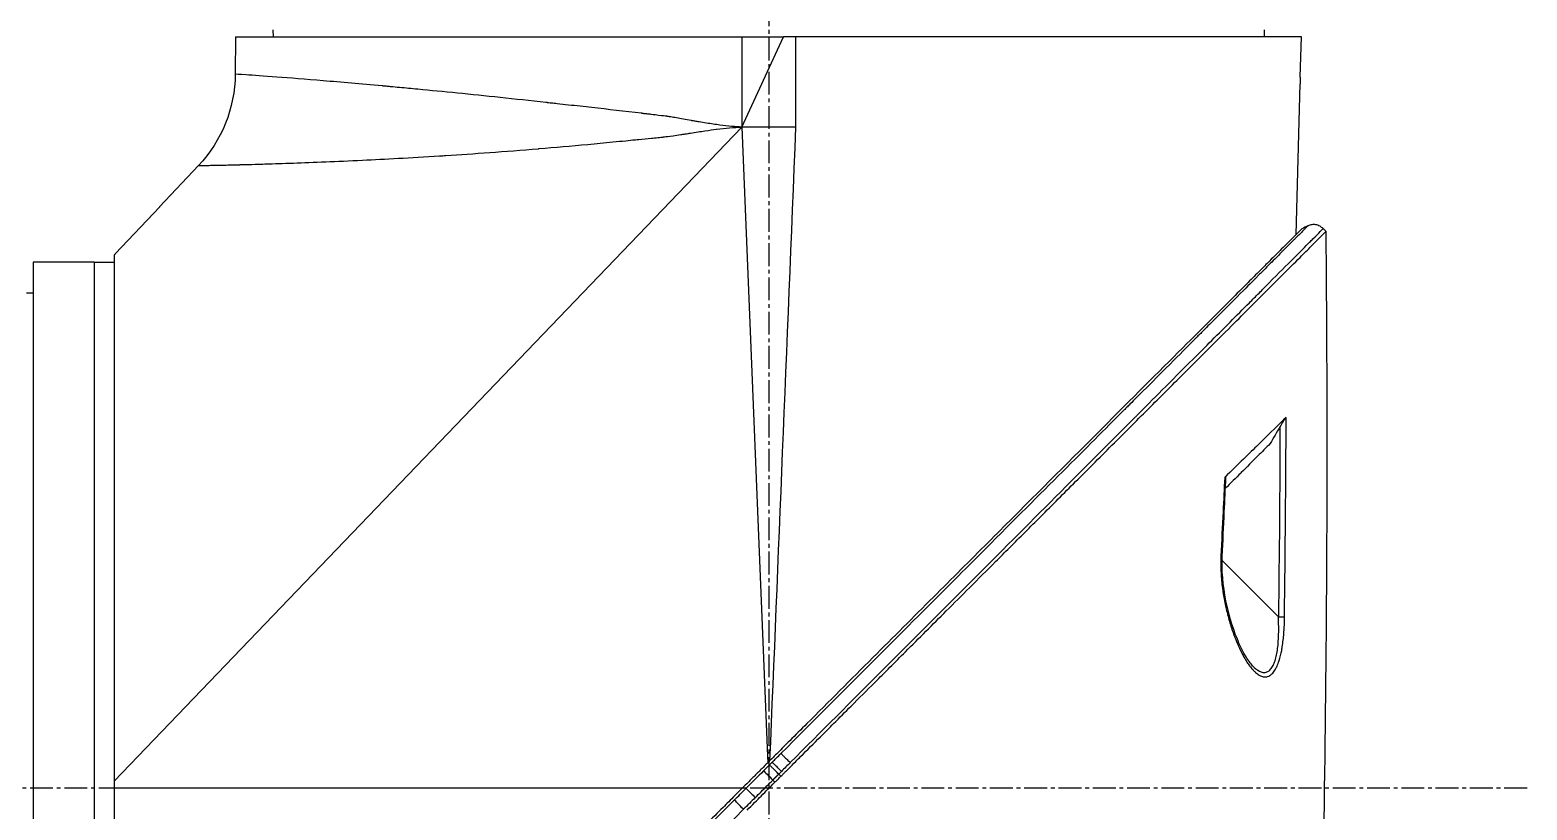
# Model space of a CAD drawing. Header units: millimetres. Extents: x 0 to 4378, y 0 to 2376.
# Drawn here: x 291.7 to 402.6, y 1586.8 to 1644.7 of the extents above; entities that cross this region are included whole.
import ezdxf

# ---------------------------------------------------------------- set-up
doc = ezdxf.new("R2010")
doc.units = ezdxf.units.MM
doc.header["$LTSCALE"] = 0.2
doc.linetypes.add('CENTER2', pattern=[1.125, 0.75, -0.125, 0.125, -0.125])
doc.layers.add('02_Center Line', color=1, linetype='CENTER2')

# ---------------------------------------------------------------- blocks, each defined once
blk = doc.blocks.new('Blk$A45R2-4W24Z')
for p, q in [((-150.15, 1041.9), (-112.7, 1041.9)), ((-150.07, 1038.9), (-150.15, 1041.9)), ((-147.41, 1041.9), (-147.42, 1042.4)), ((-112.7, 1041.9), (-111.78, 1041.9)), ((-112.7, 1035.2), (-112.7, 1041.9)), ((-108.7, 1041.9), (-111.78, 1041.9)), ((-108.7, 1035.2), (-111.78, 1041.9)), ((-71.18, 1041.9), (-108.7, 1041.9)), ((-108.7, 1041.9), (-108.7, 1035.2)), ((-73.99, 1041.9), (-73.98, 1042.4)), ((-71.18, 1041.9), (-71.16, 1039.12)), ((-149.77, 1027.25), (-150.06, 1038.4)), ((-112.7, 1035.2), (-108.7, 1035.2)), ((-108.7, 1035.2), (-110.6, 988.58)), ((-62.2, 986.72), (-108.7, 1035.2)), ((-68.44, 1032.35), (-65.56, 1029.3)), ((-65.56, 1029.3), (-65.57, 1029.3)), ((-62.27, 1025.8), (-65.57, 1029.3)), ((-151.77, 1027.68), (-151.98, 1027.47)), ((-150.19, 1027.43), (-150.19, 1027.43)), ((-149.73, 1025.63), (-149.73, 1025.63)), ((-62.2, 1025.73), (-62.2, 986.72)), ((-60.7, 1025.2), (-62.2, 1025.2)), ((-60.7, 1025.2), (-60.7, 947.2)), ((-60.7, 1025.2), (-60.7, 947.2)), ((-60.7, 1025.2), (-56.2, 1025.2)), ((-56.2, 1025.2), (-56.2, 947.2)), ((-55.7, 1022.91), (-56.2, 1022.92)), ((-146.99, 1010.89), (-146.99, 1010.89)), ((-148.45, 998.9), (-144.27, 1003.07)), ((-111.34, 1001.88), (-111.34, 1001.88)), ((-148.89, 998.46), (-148.89, 998.46)), ((-111.15, 997.21), (-111.15, 997.21)), ((-146.54, 995.28), (-146.54, 995.28)), ((-147.55, 994.46), (-147.55, 994.46)), ((-110.6, 988.58), (-110.62, 988.1)), ((-111.43, 987.25), (-111.59, 987.09)), ((-111.15, 986.65), (-110.99, 986.81)), ((-108.72, 986.2), (-62.2, 986.2)), ((-62.2, 986.72), (-62.2, 986.2)), ((-62.2, 986.2), (-62.2, 947.2)), ((-62.2, 986.2), (-62.2, 947.2))]:
    blk.add_line(p, q)
blk.add_arc((-61.16, 1039.21), 10, 180.5, 223.2998)
for centre, major_axis, ratio, start_param, end_param in [((-62.26, 1025.81), (0.645, -0.685), 0.008693, 4.712313, 4.818503), ((-62.26, 1025.81), (-0.645, 0.685), 0.008695, 1.57072, 1.676912), ((785.76, 1050.58), (813.93, -452.4), 0.999756, 3.693419, 3.696148), ((-143.95, 1006.71), (-0.499, -0.023), 0.017721, 5.66269, 6.283185), ((766.21, 1049.66), (798.98, -438.97), 0.999758, 3.691233, 3.694845), ((-143.79, 1003.43), (-0.499, -0.025), 0.017652, 5.653988, 6.283186), ((-111.51, 987.34), (58.38, -58.45), 0.000062, 4.699287, 4.710413), ((-110.99, 986.81), (0.707, 0.707), 0.000111, 0.256124, 1.570796), ((-108.83, 984.65), (0.707, 0.708), 0.013159, 4.712381, 6.026413)]:
    blk.add_ellipse(centre, major_axis=major_axis, ratio=ratio, start_param=start_param, end_param=end_param)
for points, knots in [([(-150.07, 1038.9), (-150.07, 1038.85), (-150.07, 1038.8), (-150.06, 1038.69), (-150.06, 1038.64), (-150.06, 1038.55), (-150.06, 1038.51), (-150.06, 1038.45), (-150.06, 1038.42), (-150.06, 1038.41), (-150.06, 1038.4), (-150.06, 1038.4), (-150.06, 1038.4), (-150.06, 1038.4), (-150.06, 1038.4), (-150.06, 1038.4), (-150.06, 1038.4), (-150.06, 1038.4)], [-0.15745551, -0.15745551, -0.15745551, -0.15745551, -0.14166117, -0.14166117, -0.12412913, -0.12412913, -0.1081014, -0.1081014, -0.0880942, -0.0880942, -0.08251292, -0.08251292, -0.08028474, -0.08028474, -0.07872837, -0.07872837, -0.07872826, -0.07872826, -0.07872826, -0.07872826]), ([(-108.7, 1035.2), (-108.23, 1035.22), (-107.68, 1035.27), (-106.75, 1035.39), (-106.42, 1035.44), (-105.89, 1035.52), (-105.62, 1035.56), (-105.29, 1035.62), (-105.13, 1035.65), (-105.04, 1035.67), (-105.01, 1035.67), (-104.98, 1035.68), (-104.97, 1035.68), (-104.53, 1035.76), (-104.16, 1035.83), (-103.7, 1035.91), (-103.56, 1035.93), (-103.37, 1035.96), (-103.29, 1035.97), (-103.19, 1035.99), (-103.15, 1035.99), (-103.13, 1036), (-103.12, 1036), (-103.11, 1036), (-103.11, 1036), (-103.03, 1036.01), (-102.83, 1036.03), (-102.37, 1036.09), (-102.19, 1036.11), (-101.87, 1036.15), (-101.76, 1036.16), (-101.59, 1036.18), (-101.49, 1036.19), (-101.38, 1036.2), (-101.32, 1036.21), (-101.29, 1036.21), (-101.28, 1036.22), (-101.27, 1036.22), (-100, 1036.37), (-98.77, 1036.51), (-97, 1036.71), (-96.42, 1036.77), (-95.57, 1036.87), (-95.15, 1036.91), (-94.66, 1036.97), (-94.42, 1036.99), (-94.3, 1037.01), (-94.25, 1037.01), (-94.22, 1037.02), (-94.2, 1037.02), (-91.86, 1037.28), (-89.66, 1037.51), (-86.61, 1037.82), (-85.63, 1037.91), (-84.23, 1038.05), (-83.78, 1038.09), (-83.11, 1038.15), (-82.78, 1038.18), (-82.41, 1038.22), (-82.22, 1038.24), (-82.13, 1038.24), (-82.09, 1038.25), (-82.06, 1038.25), (-82.05, 1038.25), (-80.47, 1038.4), (-79, 1038.52), (-76.37, 1038.74), (-75.21, 1038.83), (-73.27, 1038.98), (-72.5, 1039.03), (-71.44, 1039.1), (-71.16, 1039.12), (-71.16, 1039.12)], [0, 0, 0, 0, 0.03125, 0.03125, 0.046875, 0.046875, 0.054688, 0.058594, 0.060547, 0.061523, 0.062012, 0.062012, 0.0625, 0.0625, 0.078125, 0.078125, 0.085938, 0.085938, 0.089844, 0.091797, 0.092773, 0.093262, 0.093506, 0.093506, 0.09375, 0.09375, 0.109375, 0.109375, 0.117188, 0.117188, 0.121094, 0.121094, 0.123047, 0.124023, 0.124512, 0.124878, 0.124878, 0.125, 0.125, 0.1875, 0.1875, 0.21875, 0.21875, 0.234375, 0.242188, 0.246094, 0.248047, 0.249023, 0.249023, 0.25, 0.25, 0.375, 0.375, 0.4375, 0.4375, 0.46875, 0.46875, 0.484375, 0.492188, 0.496094, 0.498047, 0.499023, 0.499023, 0.5, 0.5, 0.625, 0.625, 0.75, 0.75, 0.875, 0.875, 1, 1, 1, 1]), ([(-68.44, 1032.35), (-68.44, 1032.35), (-68.49, 1032.35), (-68.62, 1032.35), (-68.69, 1032.35), (-68.77, 1032.36), (-68.87, 1032.36), (-68.92, 1032.36), (-68.98, 1032.36), (-69.04, 1032.36), (-69.07, 1032.36), (-69.1, 1032.36), (-69.13, 1032.36), (-69.15, 1032.36), (-69.17, 1032.36), (-69.19, 1032.36), (-69.19, 1032.36), (-69.2, 1032.36), (-69.21, 1032.36), (-69.22, 1032.36), (-69.22, 1032.36), (-69.23, 1032.36), (-69.23, 1032.36), (-69.23, 1032.36), (-69.23, 1032.36), (-69.23, 1032.36), (-69.24, 1032.36), (-69.24, 1032.36), (-69.36, 1032.37), (-69.49, 1032.37), (-69.66, 1032.37), (-69.74, 1032.37), (-69.83, 1032.38), (-69.92, 1032.38), (-69.97, 1032.38), (-70.02, 1032.38), (-70.07, 1032.38), (-70.1, 1032.38), (-70.13, 1032.38), (-70.15, 1032.38), (-70.17, 1032.38), (-70.18, 1032.38), (-70.19, 1032.38), (-70.2, 1032.38), (-70.21, 1032.38), (-70.22, 1032.38), (-70.22, 1032.38), (-70.23, 1032.38), (-70.23, 1032.38), (-70.23, 1032.38), (-70.24, 1032.38), (-70.24, 1032.38), (-70.38, 1032.39), (-70.55, 1032.39), (-70.78, 1032.4), (-70.89, 1032.4), (-71.02, 1032.4), (-71.16, 1032.41), (-71.23, 1032.41), (-71.3, 1032.41), (-71.38, 1032.41), (-71.41, 1032.41), (-71.45, 1032.41), (-71.49, 1032.41), (-71.51, 1032.42), (-71.53, 1032.42), (-71.55, 1032.42), (-71.57, 1032.42), (-71.58, 1032.42), (-71.59, 1032.42), (-71.6, 1032.42), (-71.61, 1032.42), (-71.62, 1032.42), (-71.98, 1032.43), (-72.33, 1032.44), (-72.63, 1032.44), (-72.92, 1032.45), (-73.17, 1032.46), (-73.36, 1032.47), (-73.36, 1032.47), (-73.36, 1032.47), (-73.37, 1032.47), (-73.37, 1032.47), (-73.39, 1032.47), (-73.4, 1032.47), (-73.73, 1032.48), (-74.06, 1032.49), (-74.4, 1032.5), (-74.73, 1032.51), (-75.07, 1032.52), (-75.4, 1032.53), (-75.42, 1032.53), (-75.44, 1032.53), (-75.47, 1032.53), (-76.21, 1032.56), (-77.01, 1032.59), (-77.87, 1032.63), (-78.72, 1032.66), (-79.62, 1032.7), (-80.58, 1032.75), (-80.59, 1032.75), (-80.59, 1032.75), (-80.6, 1032.75), (-82.24, 1032.83), (-84.13, 1032.93), (-86.3, 1033.06), (-86.45, 1033.07), (-86.61, 1033.08), (-86.77, 1033.09), (-88.81, 1033.23), (-91.1, 1033.39), (-93.64, 1033.6), (-93.65, 1033.61), (-93.66, 1033.61), (-93.67, 1033.61), (-94.84, 1033.7), (-96.05, 1033.81), (-97.28, 1033.92), (-97.89, 1033.98), (-98.52, 1034.04), (-99.14, 1034.1), (-99.46, 1034.13), (-99.78, 1034.16), (-100.09, 1034.19), (-100.33, 1034.21), (-100.57, 1034.24), (-100.81, 1034.26), (-100.89, 1034.27), (-100.97, 1034.28), (-101.05, 1034.28), (-101.36, 1034.31), (-101.68, 1034.35), (-101.99, 1034.38), (-102.15, 1034.39), (-102.31, 1034.41), (-102.47, 1034.43), (-102.55, 1034.43), (-102.63, 1034.44), (-102.71, 1034.45), (-102.75, 1034.46), (-102.79, 1034.46), (-102.83, 1034.46), (-102.86, 1034.47), (-102.9, 1034.47), (-102.94, 1034.48), (-102.96, 1034.48), (-102.96, 1034.48), (-102.96, 1034.48), (-103.09, 1034.49), (-103.3, 1034.52), (-103.61, 1034.56), (-103.77, 1034.59), (-103.96, 1034.61), (-104.17, 1034.65), (-104.27, 1034.66), (-104.38, 1034.68), (-104.5, 1034.7), (-104.56, 1034.71), (-104.62, 1034.71), (-104.69, 1034.72), (-104.72, 1034.73), (-104.75, 1034.73), (-104.78, 1034.74), (-104.8, 1034.74), (-104.81, 1034.74), (-104.83, 1034.75), (-104.84, 1034.75), (-104.84, 1034.75), (-104.85, 1034.75), (-104.86, 1034.75), (-104.87, 1034.75), (-104.88, 1034.75), (-105.28, 1034.82), (-105.64, 1034.87), (-105.96, 1034.92), (-106.28, 1034.97), (-106.56, 1035.01), (-106.8, 1035.04), (-106.8, 1035.04), (-106.8, 1035.04), (-106.81, 1035.04), (-107.15, 1035.08), (-107.48, 1035.12), (-107.79, 1035.14), (-108.11, 1035.17), (-108.41, 1035.19), (-108.7, 1035.2)], [0, 0, 0, 0, 0.0625, 0.0625, 0.0625, 0.09375, 0.09375, 0.09375, 0.109375, 0.109375, 0.109375, 0.117187, 0.117187, 0.117187, 0.121094, 0.121094, 0.121094, 0.123047, 0.123047, 0.123047, 0.124023, 0.124023, 0.124023, 0.124512, 0.124512, 0.124512, 0.125, 0.125, 0.125, 0.15625, 0.15625, 0.15625, 0.171875, 0.171875, 0.171875, 0.179687, 0.179687, 0.179687, 0.183594, 0.183594, 0.183594, 0.185547, 0.185547, 0.185547, 0.186523, 0.186523, 0.186523, 0.187256, 0.187256, 0.187256, 0.1875, 0.1875, 0.1875, 0.21875, 0.21875, 0.21875, 0.234375, 0.234375, 0.234375, 0.242187, 0.242187, 0.242187, 0.246094, 0.246094, 0.246094, 0.248047, 0.248047, 0.248047, 0.249023, 0.249023, 0.249023, 0.25, 0.25, 0.25, 0.28125, 0.28125, 0.28125, 0.312012, 0.312012, 0.312012, 0.312378, 0.312378, 0.312378, 0.313476, 0.313476, 0.313476, 0.34375, 0.34375, 0.34375, 0.373047, 0.373047, 0.373047, 0.375, 0.375, 0.375, 0.4375, 0.4375, 0.4375, 0.499512, 0.499512, 0.499512, 0.5, 0.5, 0.5, 0.625, 0.625, 0.625, 0.633846, 0.633846, 0.633846, 0.749512, 0.749512, 0.749512, 0.75, 0.75, 0.75, 0.8125, 0.8125, 0.8125, 0.84375, 0.84375, 0.84375, 0.859375, 0.859375, 0.859375, 0.871094, 0.871094, 0.871094, 0.875, 0.875, 0.875, 0.890625, 0.890625, 0.890625, 0.898438, 0.898438, 0.898438, 0.902344, 0.902344, 0.902344, 0.904297, 0.904297, 0.904297, 0.906128, 0.906128, 0.906128, 0.907048, 0.907048, 0.907048, 0.921875, 0.921875, 0.921875, 0.929688, 0.929688, 0.929688, 0.933594, 0.933594, 0.933594, 0.935547, 0.935547, 0.935547, 0.936523, 0.936523, 0.936523, 0.937012, 0.937012, 0.937012, 0.937256, 0.937256, 0.937256, 0.9375, 0.9375, 0.9375, 0.953125, 0.953125, 0.953125, 0.968506, 0.968506, 0.968506, 0.96875, 0.96875, 0.96875, 0.984375, 0.984375, 0.984375, 1, 1, 1, 1]), ([(-111.59, 987.09), (-111.63, 987.13), (-111.68, 987.18), (-111.77, 987.27), (-111.82, 987.32), (-111.95, 987.45), (-112.05, 987.55), (-112.32, 987.82), (-112.5, 988), (-112.81, 988.31), (-112.93, 988.43), (-113.54, 989.04), (-114.03, 989.53), (-114.84, 990.34), (-115.17, 990.67), (-115.93, 991.43), (-116.36, 991.86), (-117.37, 992.87), (-117.94, 993.44), (-119.29, 994.78), (-120.05, 995.55), (-121.83, 997.33), (-122.84, 998.34), (-124.41, 999.91), (-124.99, 1000.49), (-126.21, 1001.71), (-126.85, 1002.35), (-127.84, 1003.34), (-128.18, 1003.68), (-129.3, 1004.8), (-130.07, 1005.57), (-131.71, 1007.21), (-132.57, 1008.07), (-134.4, 1009.9), (-135.36, 1010.86), (-136.79, 1012.29), (-137.29, 1012.79), (-138.69, 1014.19), (-139.59, 1015.09), (-141.27, 1016.77), (-142.06, 1017.56), (-143.48, 1018.98), (-144.12, 1019.62), (-145.28, 1020.77), (-145.79, 1021.29), (-147.15, 1022.65), (-147.94, 1023.44), (-149.16, 1024.66), (-149.64, 1025.13), (-150.36, 1025.86), (-150.64, 1026.13), (-151.05, 1026.55), (-151.21, 1026.71), (-151.56, 1027.06), (-151.71, 1027.21), (-151.87, 1027.37), (-151.91, 1027.41), (-151.95, 1027.45), (-151.96, 1027.46), (-151.97, 1027.47), (-151.97, 1027.47), (-151.97, 1027.47), (-151.97, 1027.47), (-151.97, 1027.47), (-151.98, 1027.47), (-151.98, 1027.47), (-151.98, 1027.47), (-151.98, 1027.47)], [-7.729592, -7.729592, -7.729592, -7.729592, -7.71044, -7.71044, -7.69072, -7.69072, -7.65201, -7.65201, -7.574312, -7.574312, -7.522506, -7.522506, -7.315221, -7.315221, -7.177151, -7.177151, -6.993063, -6.993063, -6.7477, -6.7477, -6.420577, -6.420577, -5.984557, -5.984557, -5.735856, -5.735856, -5.451942, -5.451942, -5.300422, -5.300422, -4.9539, -4.9539, -4.557704, -4.557704, -4.105179, -4.105179, -3.863816, -3.863816, -3.40942, -3.40942, -2.98401, -2.98401, -2.611687, -2.611687, -2.28576, -2.28576, -1.715015, -1.715015, -1.28633, -1.28633, -0.964845, -0.964845, -0.723574, -0.723574, -0.36177, -0.36177, -0.180858, -0.180858, -0.090444, -0.090444, -0.045229, -0.045229, -0.022617, -0.022617, -0.011309, -0.011309, -0.000284, -0.000284, -0.000284, -0.000284]), ([(-151.77, 1027.68), (-151.73, 1027.71), (-151.69, 1027.75), (-151.65, 1027.77), (-151.61, 1027.8), (-151.57, 1027.83), (-151.53, 1027.86), (-151.48, 1027.88), (-151.43, 1027.9), (-151.38, 1027.92), (-151.33, 1027.94), (-151.28, 1027.95), (-151.23, 1027.96), (-151.18, 1027.97), (-151.12, 1027.97), (-151.07, 1027.97), (-151.02, 1027.97), (-150.97, 1027.97), (-150.92, 1027.96), (-150.87, 1027.95), (-150.82, 1027.94), (-150.77, 1027.93), (-150.72, 1027.91), (-150.67, 1027.9), (-150.63, 1027.88)], [0.00001, 0.00001, 0.00001, 0.00001, 0.125, 0.125, 0.125, 0.25, 0.25, 0.25, 0.375, 0.375, 0.375, 0.5, 0.5, 0.5, 0.625, 0.625, 0.625, 0.75, 0.75, 0.75, 0.875, 0.875, 0.875, 1, 1, 1, 1]), ([(-112.28, 988.1), (-116.87, 992.7), (-121.34, 997.18), (-125.57, 1001.41), (-129.96, 1005.81), (-134.09, 1009.95), (-137.76, 1013.63), (-137.82, 1013.68), (-137.9, 1013.76), (-137.93, 1013.79), (-137.97, 1013.83), (-138.01, 1013.87), (-138.04, 1013.91), (-139.06, 1014.93), (-140.47, 1016.34), (-142.13, 1018.01), (-142.52, 1018.39), (-142.91, 1018.79), (-143.32, 1019.2), (-143.82, 1019.7), (-144.34, 1020.22), (-144.87, 1020.75), (-145.34, 1021.23), (-145.82, 1021.71), (-146.3, 1022.18), (-146.53, 1022.42), (-146.77, 1022.66), (-147.01, 1022.9), (-147.13, 1023.02), (-147.24, 1023.13), (-147.36, 1023.25), (-147.48, 1023.37), (-147.6, 1023.5), (-147.71, 1023.6), (-147.73, 1023.62), (-147.74, 1023.64), (-147.76, 1023.66), (-149.18, 1025.08), (-150.14, 1026.05), (-150.76, 1026.66), (-150.84, 1026.75), (-150.92, 1026.83), (-151, 1026.91), (-151.24, 1027.15), (-151.42, 1027.33), (-151.54, 1027.45), (-151.71, 1027.62), (-151.76, 1027.67), (-151.77, 1027.68)], [0, 0, 0, 0, 0.2431558, 0.2431558, 0.2431558, 0.4960937, 0.4960937, 0.4960937, 0.4998798, 0.4998798, 0.4998798, 0.5044509, 0.5044509, 0.5044509, 0.625, 0.625, 0.625, 0.6529348, 0.6529348, 0.6529348, 0.6875, 0.6875, 0.6875, 0.71875, 0.71875, 0.71875, 0.734375, 0.734375, 0.734375, 0.7421875, 0.7421875, 0.7421875, 0.75, 0.75, 0.75, 0.7513839, 0.7513839, 0.7513839, 0.8597114, 0.8597114, 0.8597114, 0.875, 0.875, 0.875, 0.9263298, 0.9263298, 0.9263298, 0.9999459, 0.9999459, 0.9999459, 0.9999459]), ([(-150.63, 1027.88), (-150.63, 1027.87), (-150.56, 1027.81), (-150.4, 1027.65), (-150.4, 1027.64), (-150.39, 1027.64), (-150.39, 1027.63), (-150.3, 1027.55), (-150.19, 1027.44), (-150.06, 1027.3), (-149.99, 1027.23), (-149.91, 1027.16), (-149.83, 1027.08), (-149.79, 1027.03), (-149.75, 1026.99), (-149.7, 1026.95), (-149.68, 1026.92), (-149.66, 1026.9), (-149.64, 1026.88), (-149.64, 1026.88), (-149.63, 1026.88), (-149.63, 1026.88), (-149.61, 1026.85), (-149.58, 1026.82), (-149.56, 1026.81), (-149.34, 1026.59), (-149.03, 1026.27), (-148.56, 1025.8), (-148.32, 1025.56), (-148.05, 1025.29), (-147.72, 1024.96), (-147.56, 1024.8), (-147.39, 1024.62), (-147.2, 1024.43), (-147.1, 1024.34), (-147.01, 1024.24), (-146.91, 1024.14), (-146.86, 1024.09), (-146.81, 1024.04), (-146.75, 1023.99), (-146.73, 1023.97), (-146.71, 1023.95), (-146.69, 1023.93), (-146.69, 1023.92), (-146.68, 1023.92), (-146.68, 1023.91), (-146.65, 1023.88), (-146.6, 1023.83), (-146.6, 1023.83), (-146.45, 1023.69), (-146.07, 1023.31), (-145.38, 1022.61), (-145.03, 1022.26), (-144.61, 1021.84), (-144.09, 1021.32), (-143.83, 1021.06), (-143.54, 1020.77), (-143.23, 1020.46), (-143.08, 1020.31), (-142.92, 1020.14), (-142.75, 1019.98), (-142.67, 1019.89), (-142.58, 1019.81), (-142.49, 1019.72), (-142.45, 1019.68), (-142.41, 1019.63), (-142.36, 1019.59), (-142.35, 1019.57), (-142.33, 1019.55), (-142.31, 1019.54), (-142.31, 1019.53), (-142.3, 1019.53), (-142.29, 1019.52), (-142.27, 1019.49), (-142.23, 1019.46), (-142.22, 1019.45), (-141.54, 1018.76), (-140.18, 1017.41), (-137.94, 1015.16), (-137.78, 1015), (-137.62, 1014.83), (-137.45, 1014.66), (-137.36, 1014.58), (-137.28, 1014.49), (-137.19, 1014.41), (-137.14, 1014.36), (-137.1, 1014.32), (-137.06, 1014.27), (-137.04, 1014.25), (-137.01, 1014.23), (-136.99, 1014.21), (-136.96, 1014.18), (-136.93, 1014.15), (-136.92, 1014.14), (-134.34, 1011.56), (-130.97, 1008.18), (-126.74, 1003.94), (-126.1, 1003.3), (-125.43, 1002.64), (-124.75, 1001.95), (-120.95, 998.15), (-116.53, 993.72), (-111.58, 988.77)], [0, 0, 0, 0, 0.06075, 0.06075, 0.06075, 0.0625, 0.0625, 0.0625, 0.09375, 0.09375, 0.09375, 0.109375, 0.109375, 0.109375, 0.117188, 0.117188, 0.117188, 0.120939, 0.120939, 0.120939, 0.121094, 0.121094, 0.121094, 0.125, 0.125, 0.125, 0.1875, 0.1875, 0.1875, 0.21875, 0.21875, 0.21875, 0.234375, 0.234375, 0.234375, 0.242188, 0.242188, 0.242188, 0.246094, 0.246094, 0.246094, 0.247666, 0.247666, 0.247666, 0.248047, 0.248047, 0.248047, 0.25, 0.25, 0.25, 0.3125, 0.3125, 0.3125, 0.34375, 0.34375, 0.34375, 0.359375, 0.359375, 0.359375, 0.367187, 0.367187, 0.367187, 0.371094, 0.371094, 0.371094, 0.373047, 0.373047, 0.373047, 0.373765, 0.373765, 0.373765, 0.374023, 0.374023, 0.374023, 0.37516, 0.37516, 0.37516, 0.484375, 0.484375, 0.484375, 0.492187, 0.492187, 0.492187, 0.496094, 0.496094, 0.496094, 0.498047, 0.498047, 0.498047, 0.498931, 0.498931, 0.498931, 0.5, 0.5, 0.5, 0.75, 0.75, 0.75, 0.788006, 0.788006, 0.788006, 1, 1, 1, 1]), ([(-150.19, 1027.66), (-150.19, 1027.66), (-150.16, 1027.63), (-150.04, 1027.52), (-149.95, 1027.43), (-149.6, 1027.08), (-149.25, 1026.73), (-148.5, 1025.98), (-148.16, 1025.64), (-147.56, 1025.04), (-147.32, 1024.8), (-146.8, 1024.28), (-146.51, 1023.99), (-145.38, 1022.86), (-144.46, 1021.93), (-142.88, 1020.36), (-142.29, 1019.77), (-138.17, 1015.65), (-133.78, 1011.26), (-128.16, 1005.64), (-127.55, 1005.03), (-125.6, 1003.08), (-124.25, 1001.73), (-121.4, 998.88), (-119.91, 997.39), (-116.78, 994.26), (-115.15, 992.62), (-113.09, 990.57), (-112.67, 990.15), (-111.93, 989.41), (-111.64, 989.12), (-111.13, 988.61), (-110.88, 988.36), (-110.53, 988.01), (-110.5, 987.98), (-110.08, 987.56), (-109.9, 987.38), (-109.53, 987.01), (-109.34, 986.82), (-109.02, 986.5), (-108.88, 986.36), (-108.65, 986.13), (-108.55, 986.03), (-108.36, 985.84), (-108.26, 985.74), (-107.87, 985.35), (-107.57, 985.05), (-106.89, 984.37), (-106.48, 983.96), (-104.43, 981.91), (-102.79, 980.27), (-99.66, 977.14), (-98.15, 975.63), (-93.93, 971.41), (-91.23, 968.71), (-88.1, 965.58), (-87.55, 965.03), (-85.96, 963.44), (-84.93, 962.41), (-82.06, 959.54), (-80.29, 957.77), (-77.97, 955.45), (-77.31, 954.79), (-76.14, 953.62), (-75.61, 953.09), (-74.67, 952.15), (-74.24, 951.72), (-73.14, 950.62), (-72.49, 949.97), (-71.5, 948.98), (-71.12, 948.6), (-70.66, 948.14), (-70.54, 948.02), (-70.24, 947.72), (-70.07, 947.55), (-69.7, 947.18), (-69.53, 947.01), (-69.35, 946.83), (-69.31, 946.79), (-69.27, 946.75), (-69.26, 946.74), (-69.25, 946.73), (-69.24, 946.72), (-69.24, 946.72), (-69.24, 946.72), (-69.24, 946.72), (-69.24, 946.72), (-69.24, 946.72), (-69.24, 946.72), (-69.24, 946.72)], [0, 0, 0, 0, 0.264332, 0.264332, 0.528758, 0.528758, 1.056139, 1.056139, 1.406505, 1.406505, 1.606603, 1.606603, 1.835356, 1.835356, 2.445847, 2.445847, 2.794554, 2.794554, 4.769924, 4.769924, 5.00797, 5.00797, 5.526041, 5.526041, 6.089229, 6.089229, 6.695329, 6.695329, 6.850985, 6.850985, 6.965758, 6.965758, 7.072004, 7.072004, 7.117238, 7.117238, 7.152898, 7.152898, 7.188974, 7.188974, 7.2161, 7.2161, 7.234487, 7.234487, 7.254339, 7.254339, 7.310164, 7.310164, 7.395171, 7.395171, 7.733586, 7.733586, 8.048233, 8.048233, 8.627304, 8.627304, 8.751092, 8.751092, 8.989797, 8.989797, 9.432477, 9.432477, 9.613385, 9.613385, 9.771568, 9.771568, 9.909899, 9.909899, 10.152258, 10.152258, 10.334616, 10.334616, 10.403043, 10.403043, 10.523121, 10.523121, 10.703617, 10.703617, 10.793786, 10.793786, 10.838901, 10.838901, 10.861447, 10.861447, 10.872715, 10.872715, 10.878346, 10.878346, 10.883825, 10.883825, 10.883825, 10.883825]), ([(-149.02, 1013.68), (-149.01, 1013.67), (-148.99, 1013.65), (-148.96, 1013.62), (-148.95, 1013.59), (-148.89, 1013.52), (-148.84, 1013.45), (-148.72, 1013.26), (-148.64, 1013.13), (-148.56, 1012.99)], [0, 0, 0, 0, 0.00895126, 0.00895126, 0.01944765, 0.01944765, 0.04220813, 0.04220813, 0.0762287, 0.0762287, 0.0762287, 0.0762287]), ([(-149.02, 1013.68), (-148.56, 1013.25), (-147.87, 1012.56), (-146.32, 1011.05), (-145.48, 1010.25), (-144.47, 1009.24)], [0.0000029, 0.0000029, 0.0000029, 0.0000029, 0.3832328, 0.3832328, 0.6375563, 0.6375563, 0.6375563, 0.6375563]), ([(-148.56, 1012.99), (-148.44, 1012.78), (-148.32, 1012.58), (-148.08, 1012.16), (-147.96, 1011.95), (-147.84, 1011.75)], [-0.1435857, -0.1435857, -0.1435857, -0.1435857, -0.0718018, -0.0718018, -0.0000074, -0.0000074, -0.0000074, -0.0000074]), ([(-147.84, 1011.75), (-147.54, 1011.44), (-147.23, 1011.13), (-146.89, 1010.8), (-146.51, 1010.41), (-146.11, 1010.01), (-145.7, 1009.6), (-145.68, 1009.58), (-145.67, 1009.57), (-145.66, 1009.56), (-145.29, 1009.19), (-144.91, 1008.82), (-144.52, 1008.43)], [0.0000092, 0.0000092, 0.0000092, 0.0000092, 0.2496691, 0.2496691, 0.2496691, 0.5366951, 0.5366951, 0.5366951, 0.5448948, 0.5448948, 0.5448948, 0.7978255, 0.7978255, 0.7978255, 0.7978255]), ([(-144.56, 1009.25), (-144.56, 1009.27), (-144.56, 1009.28), (-144.55, 1009.29), (-144.54, 1009.29), (-144.52, 1009.28), (-144.51, 1009.27), (-144.49, 1009.26), (-144.48, 1009.25), (-144.47, 1009.24)], [0.12759986, 0.12759986, 0.12759986, 0.12759986, 0.14159583, 0.14159583, 0.15768994, 0.15768994, 0.1672569, 0.1672569, 0.17680899, 0.17680899, 0.17680899, 0.17680899]), ([(-144.19, 1003.41), (-144.17, 1003.05), (-144.17, 1002.66), (-144.19, 1002.29), (-144.21, 1001.9), (-144.24, 1001.52), (-144.28, 1001.18), (-144.28, 1001.16), (-144.29, 1001.15), (-144.29, 1001.14), (-144.33, 1000.79), (-144.39, 1000.44), (-144.45, 1000.1), (-144.52, 999.77), (-144.59, 999.44), (-144.67, 999.13), (-144.67, 999.11), (-144.68, 999.09), (-144.68, 999.07), (-144.77, 998.73), (-144.87, 998.41), (-144.97, 998.09), (-145.05, 997.86), (-145.13, 997.63), (-145.22, 997.39), (-145.25, 997.31), (-145.28, 997.24), (-145.31, 997.16), (-145.39, 996.96), (-145.47, 996.77), (-145.56, 996.59), (-145.67, 996.34), (-145.78, 996.13), (-145.91, 995.9), (-145.98, 995.77), (-146.05, 995.66), (-146.12, 995.55), (-146.18, 995.46), (-146.24, 995.37), (-146.31, 995.28), (-146.39, 995.17), (-146.46, 995.08), (-146.54, 995), (-146.56, 994.98), (-146.58, 994.95), (-146.6, 994.93), (-146.65, 994.88), (-146.7, 994.83), (-146.76, 994.78), (-146.85, 994.7), (-146.93, 994.64), (-147.02, 994.59), (-147.05, 994.57), (-147.09, 994.55), (-147.12, 994.53), (-147.16, 994.51), (-147.21, 994.49), (-147.27, 994.48), (-147.31, 994.47), (-147.35, 994.46), (-147.39, 994.45), (-147.48, 994.44), (-147.56, 994.45), (-147.65, 994.48), (-147.71, 994.49), (-147.76, 994.52), (-147.82, 994.56), (-147.85, 994.57), (-147.88, 994.59), (-147.91, 994.62), (-147.99, 994.68), (-148.07, 994.76), (-148.14, 994.87), (-148.21, 994.97), (-148.28, 995.09), (-148.34, 995.22), (-148.34, 995.23), (-148.35, 995.24), (-148.35, 995.25), (-148.4, 995.37), (-148.46, 995.51), (-148.5, 995.66), (-148.58, 995.91), (-148.64, 996.18), (-148.69, 996.41), (-148.7, 996.5), (-148.72, 996.58), (-148.73, 996.67), (-148.79, 997), (-148.82, 997.35), (-148.85, 997.67), (-148.85, 997.7), (-148.85, 997.73), (-148.86, 997.77), (-148.86, 997.86), (-148.87, 997.95), (-148.87, 998.05), (-148.88, 998.13), (-148.88, 998.21), (-148.89, 998.29), (-148.89, 998.3), (-148.89, 998.31), (-148.89, 998.33), (-148.89, 998.5), (-148.9, 998.67), (-148.9, 998.9)], [0, 0, 0, 0, 0.06061, 0.06061, 0.06061, 0.122541, 0.122541, 0.122541, 0.125, 0.125, 0.125, 0.18804, 0.18804, 0.18804, 0.25, 0.25, 0.25, 0.254168, 0.254168, 0.254168, 0.323919, 0.323919, 0.323919, 0.375, 0.375, 0.375, 0.39207, 0.39207, 0.39207, 0.4375, 0.4375, 0.4375, 0.5, 0.5, 0.5, 0.533908, 0.533908, 0.533908, 0.5625, 0.5625, 0.5625, 0.59375, 0.59375, 0.59375, 0.602455, 0.602455, 0.602455, 0.625, 0.625, 0.625, 0.65625, 0.65625, 0.65625, 0.669312, 0.669312, 0.669312, 0.6875, 0.6875, 0.6875, 0.700546, 0.700546, 0.700546, 0.731289, 0.731289, 0.731289, 0.75, 0.75, 0.75, 0.759109, 0.759109, 0.759109, 0.785061, 0.785061, 0.785061, 0.81088, 0.81088, 0.81088, 0.8125, 0.8125, 0.8125, 0.835978, 0.835978, 0.835978, 0.875, 0.875, 0.875, 0.888263, 0.888263, 0.888263, 0.9375, 0.9375, 0.9375, 0.942362, 0.942362, 0.942362, 0.956225, 0.956225, 0.956225, 0.96875, 0.96875, 0.96875, 0.970886, 0.970886, 0.970886, 1, 1, 1, 1]), ([(-146.54, 995.28), (-146.38, 995.45), (-146.21, 995.68), (-145.84, 996.29), (-145.64, 996.69), (-145.18, 997.78), (-144.93, 998.51), (-144.48, 1000.34), (-144.3, 1001.49), (-144.27, 1002.9), (-144.27, 1003.15), (-144.29, 1003.4)], [0, 0, 0, 0, 0.1280207, 0.1280207, 0.2959551, 0.2959551, 0.5548107, 0.5548107, 0.9047075, 0.9047075, 0.9800568, 0.9800568, 0.9800568, 0.9800568]), ([(-146.54, 995.28), (-146.7, 995.11), (-146.87, 994.97), (-147.04, 994.88), (-147.12, 994.84), (-147.21, 994.81), (-147.29, 994.79), (-147.37, 994.78), (-147.46, 994.78), (-147.54, 994.8), (-147.62, 994.82), (-147.69, 994.86), (-147.77, 994.91), (-147.84, 994.97), (-147.91, 995.05), (-147.97, 995.14), (-148.03, 995.23), (-148.08, 995.34), (-148.13, 995.46), (-148.18, 995.58), (-148.22, 995.72), (-148.26, 995.86), (-148.33, 996.15), (-148.38, 996.47), (-148.42, 996.8), (-148.45, 997.14), (-148.46, 997.48), (-148.47, 997.83), (-148.47, 997.91), (-148.47, 998), (-148.47, 998.09), (-148.47, 998.17), (-148.47, 998.26), (-148.46, 998.34)], [0.5829555, 0.5829555, 0.5829555, 0.5829555, 0.6456407, 0.6456407, 0.6456407, 0.6779228, 0.6779228, 0.6779228, 0.7102048, 0.7102048, 0.7102048, 0.7424869, 0.7424869, 0.7424869, 0.7747689, 0.7747689, 0.7747689, 0.8070509, 0.8070509, 0.8070509, 0.839333, 0.839333, 0.839333, 0.903897, 0.903897, 0.903897, 0.9684611, 0.9684611, 0.9684611, 0.9846021, 0.9846021, 0.9846021, 1, 1, 1, 1]), ([(-111.58, 988.77), (-111.59, 988.77), (-111.61, 988.75), (-111.62, 988.74), (-111.64, 988.72), (-111.66, 988.71), (-111.68, 988.69), (-111.7, 988.66), (-111.73, 988.64), (-111.75, 988.61), (-111.78, 988.59), (-111.81, 988.56), (-111.84, 988.53), (-111.87, 988.5), (-111.91, 988.46), (-111.94, 988.43), (-111.98, 988.39), (-112.02, 988.36), (-112.05, 988.32), (-112.09, 988.28), (-112.13, 988.24), (-112.17, 988.21), (-112.2, 988.17), (-112.24, 988.13), (-112.28, 988.1)], [0, 0, 0, 0, 0.125, 0.125, 0.125, 0.25, 0.25, 0.25, 0.375, 0.375, 0.375, 0.5, 0.5, 0.5, 0.625, 0.625, 0.625, 0.75, 0.75, 0.75, 0.875, 0.875, 0.875, 1, 1, 1, 1]), ([(-110.94, 988.13), (-111.01, 988.2), (-111.08, 988.27), (-111.16, 988.35), (-111.19, 988.38), (-111.23, 988.42), (-111.26, 988.45), (-111.37, 988.56), (-111.48, 988.67), (-111.58, 988.77)], [0, 0, 0, 0, 0.33333, 0.33333, 0.33333, 0.5, 0.5, 0.5, 1, 1, 1, 1]), ([(-111.63, 987.45), (-111.59, 987.48), (-111.55, 987.52), (-111.52, 987.56), (-111.48, 987.59), (-111.44, 987.63), (-111.4, 987.67), (-111.37, 987.71), (-111.33, 987.74), (-111.3, 987.78), (-111.26, 987.81), (-111.23, 987.85), (-111.19, 987.88), (-111.16, 987.91), (-111.13, 987.94), (-111.11, 987.97), (-111.08, 987.99), (-111.05, 988.02), (-111.03, 988.04), (-111.01, 988.06), (-110.99, 988.08), (-110.98, 988.09), (-110.96, 988.11), (-110.95, 988.12), (-110.94, 988.13)], [0, 0, 0, 0, 0.125, 0.125, 0.125, 0.25, 0.25, 0.25, 0.375, 0.375, 0.375, 0.5, 0.5, 0.5, 0.625, 0.625, 0.625, 0.75, 0.75, 0.75, 0.875, 0.875, 0.875, 1, 1, 1, 1]), ([(-111.43, 987.25), (-111.39, 987.28), (-111.35, 987.32), (-111.32, 987.36), (-111.28, 987.4), (-111.24, 987.43), (-111.21, 987.47), (-111.17, 987.51), (-111.13, 987.54), (-111.1, 987.58), (-111.06, 987.61), (-111.03, 987.65), (-111, 987.68), (-110.96, 987.71), (-110.93, 987.74), (-110.91, 987.77), (-110.88, 987.8), (-110.86, 987.82), (-110.83, 987.84), (-110.81, 987.86), (-110.8, 987.88), (-110.78, 987.9), (-110.76, 987.91), (-110.75, 987.92), (-110.74, 987.93)], [0, 0, 0, 0, 0.125, 0.125, 0.125, 0.25, 0.25, 0.25, 0.375, 0.375, 0.375, 0.5, 0.5, 0.5, 0.625, 0.625, 0.625, 0.75, 0.75, 0.75, 0.875, 0.875, 0.875, 1, 1, 1, 1]), ([(-110.31, 987.5), (-110.45, 987.64), (-110.59, 987.78), (-110.73, 987.92), (-110.73, 987.92), (-110.74, 987.93), (-110.74, 987.93)], [0, 0, 0, 0, 0.96178, 0.96178, 0.96178, 1, 1, 1, 1]), ([(-110.31, 987.5), (-110.3, 987.49), (-110.3, 987.49), (-110.3, 987.49), (-109.87, 987.06), (-109.44, 986.63), (-109, 986.19)], [0, 0, 0, 0, 0.008616, 0.008616, 0.008616, 1, 1, 1, 1]), ([(-111.15, 986.65), (-111.21, 986.71), (-111.27, 986.76), (-111.32, 986.82), (-111.4, 986.89), (-111.47, 986.97), (-111.54, 987.04), (-111.56, 987.06), (-111.57, 987.07), (-111.59, 987.09)], [0, 0, 0, 0, 0.3844855, 0.3844855, 0.3844855, 0.8996816, 0.8996816, 0.8996816, 1, 1, 1, 1]), ([(-109.08, 984.58), (-109.44, 984.94), (-109.86, 985.36), (-110.52, 986.02), (-110.72, 986.22), (-111.15, 986.65)], [-0.3053506, -0.3053506, -0.3053506, -0.3053506, -0.1855765, -0.1855765, 0, 0, 0, 0]), ([(-109.69, 985.51), (-109.83, 985.66), (-109.98, 985.8), (-110.27, 986.09), (-110.41, 986.23), (-110.7, 986.52), (-110.85, 986.67), (-110.99, 986.81)], [0, 0, 0, 0, 0.332984, 0.332984, 0.66214, 0.66214, 1, 1, 1, 1]), ([(-109, 986.19), (-109.01, 986.18), (-109.03, 986.17), (-109.04, 986.16), (-109.06, 986.14), (-109.08, 986.12), (-109.1, 986.1), (-109.12, 986.08), (-109.14, 986.06), (-109.17, 986.03), (-109.2, 986), (-109.22, 985.97), (-109.26, 985.94), (-109.29, 985.91), (-109.32, 985.88), (-109.36, 985.84), (-109.39, 985.81), (-109.43, 985.77), (-109.47, 985.73), (-109.5, 985.7), (-109.54, 985.66), (-109.58, 985.62), (-109.62, 985.58), (-109.65, 985.55), (-109.69, 985.51)], [0, 0, 0, 0, 0.125, 0.125, 0.125, 0.25, 0.25, 0.25, 0.375, 0.375, 0.375, 0.5, 0.5, 0.5, 0.625, 0.625, 0.625, 0.75, 0.75, 0.75, 0.875, 0.875, 0.875, 1, 1, 1, 1]), ([(-108.14, 985.33), (-108.29, 985.48), (-108.43, 985.62), (-108.56, 985.75), (-108.56, 985.75), (-108.57, 985.76), (-108.57, 985.76), (-108.73, 985.92), (-108.87, 986.05), (-109, 986.19)], [0, 0, 0, 0, 0.4462026, 0.4462026, 0.4462026, 0.4637704, 0.4637704, 0.4637704, 1, 1, 1, 1]), ([(-109.69, 985.51), (-109.54, 985.37), (-109.4, 985.22), (-109.25, 985.08), (-109.11, 984.93), (-108.96, 984.79), (-108.82, 984.64)], [0, 0, 0, 0, 0.501604, 0.501604, 0.501604, 1, 1, 1, 1]), ([(-108.82, 984.64), (-108.24, 984.06), (-107.66, 983.48), (-107.08, 982.91), (-105.92, 981.75), (-104.77, 980.59), (-103.61, 979.44), (-102.46, 978.29), (-101.31, 977.14), (-100.17, 976), (-99.02, 974.86), (-97.89, 973.73), (-96.76, 972.6), (-96.41, 972.25), (-96.06, 971.9), (-95.72, 971.56), (-94.94, 970.79), (-94.17, 970.02), (-93.41, 969.25), (-92.3, 968.15), (-91.2, 967.05), (-90.12, 965.98), (-89.89, 965.74), (-89.66, 965.51), (-89.42, 965.28), (-89.39, 965.24), (-89.35, 965.21), (-89.32, 965.17), (-89.05, 964.9), (-88.78, 964.64), (-88.52, 964.37), (-88.31, 964.17), (-88.1, 963.96), (-87.9, 963.76), (-87.64, 963.5), (-87.39, 963.25), (-87.14, 963), (-87.08, 962.94), (-87, 962.86), (-86.94, 962.8), (-86.88, 962.74), (-86.82, 962.69), (-86.8, 962.66), (-86.75, 962.61), (-86.67, 962.54), (-86.57, 962.43), (-86.47, 962.33), (-86.34, 962.2), (-86.18, 962.04), (-86.17, 962.03), (-86.16, 962.03), (-86.16, 962.02), (-86.08, 961.95), (-86.01, 961.87), (-85.92, 961.79), (-85.83, 961.7), (-85.72, 961.58), (-85.65, 961.51), (-85.56, 961.42), (-85.47, 961.34), (-85.39, 961.25), (-85.21, 961.07), (-85.04, 960.91), (-84.89, 960.75), (-84.83, 960.7), (-84.77, 960.64), (-84.72, 960.58), (-84.68, 960.55), (-84.66, 960.53), (-84.62, 960.49), (-84.6, 960.47), (-84.58, 960.45), (-84.55, 960.41), (-84.35, 960.21), (-84.16, 960.03), (-83.99, 959.86), (-83.95, 959.82), (-83.91, 959.78), (-83.87, 959.74), (-83.58, 959.45), (-83.33, 959.2), (-83.13, 959), (-82.89, 958.77), (-82.71, 958.59), (-82.59, 958.46), (-82.52, 958.39), (-82.47, 958.34), (-82.43, 958.3), (-82.43, 958.3), (-82.41, 958.28), (-82.39, 958.26), (-82.35, 958.22), (-82.27, 958.14), (-82.22, 958.09), (-82.14, 958.02), (-82.07, 957.95), (-82, 957.88), (-81.88, 957.76), (-81.77, 957.64), (-81.67, 957.54), (-81.55, 957.42), (-81.44, 957.32), (-81.35, 957.23), (-81.31, 957.19), (-81.28, 957.15), (-81.24, 957.12), (-81.22, 957.1), (-81.22, 957.09), (-81.21, 957.08), (-81.2, 957.08), (-81.19, 957.07), (-81.18, 957.05), (-81.13, 957.01), (-81.06, 956.93), (-80.96, 956.84), (-80.91, 956.79), (-80.86, 956.74), (-80.81, 956.68), (-80.63, 956.51), (-80.45, 956.33), (-80.33, 956.21), (-80.21, 956.09), (-80.13, 956.01), (-80.07, 955.95), (-80.06, 955.94), (-80, 955.88), (-79.96, 955.84), (-79.92, 955.8), (-79.88, 955.76), (-79.84, 955.72), (-79.77, 955.65), (-79.69, 955.58), (-79.62, 955.5), (-79.6, 955.49), (-79.59, 955.47), (-79.57, 955.45), (-79.45, 955.33), (-79.33, 955.21), (-79.21, 955.1), (-79.1, 954.99), (-79, 954.88), (-78.9, 954.78), (-78.64, 954.53), (-78.42, 954.31), (-78.24, 954.13), (-78.17, 954.05), (-78.1, 953.99), (-78.04, 953.93), (-78, 953.89), (-77.97, 953.86), (-77.94, 953.83), (-77.91, 953.8), (-77.9, 953.79), (-77.85, 953.74), (-77.75, 953.64), (-77.65, 953.54), (-77.55, 953.44), (-77.35, 953.24), (-77.15, 953.04), (-76.95, 952.84), (-76.56, 952.45), (-76.17, 952.07), (-75.8, 951.7), (-75.79, 951.69), (-75.77, 951.67), (-75.76, 951.66), (-75.59, 951.49), (-75.42, 951.32), (-75.25, 951.15), (-75.16, 951.06), (-75.07, 950.98), (-74.98, 950.89), (-74.94, 950.84), (-74.88, 950.79), (-74.86, 950.77), (-74.84, 950.74), (-74.82, 950.72), (-74.8, 950.7), (-74.74, 950.65), (-74.69, 950.6), (-74.63, 950.54), (-74.49, 950.4), (-74.33, 950.24), (-74.16, 950.07), (-73.98, 949.89), (-73.79, 949.7), (-73.59, 949.5), (-73.22, 949.13), (-72.81, 948.73), (-72.38, 948.3), (-72.18, 948.11), (-71.98, 947.91), (-71.78, 947.71), (-71.64, 947.57), (-71.51, 947.43), (-71.37, 947.3), (-71.29, 947.22), (-71.2, 947.13), (-71.12, 947.05), (-71.09, 947.03), (-71.07, 947), (-71.04, 946.97), (-70.99, 946.92), (-70.94, 946.87), (-70.9, 946.84), (-70.8, 946.73), (-70.7, 946.63), (-70.6, 946.54), (-70.54, 946.48), (-70.48, 946.42), (-70.42, 946.36), (-70.24, 946.18), (-70.07, 946.02), (-69.93, 945.88), (-69.79, 945.74), (-69.67, 945.62), (-69.58, 945.53), (-69.48, 945.44), (-69.41, 945.37), (-69.37, 945.32), (-69.34, 945.3), (-69.33, 945.28), (-69.31, 945.27)], [0, 0, 0, 0, 0.032845, 0.032845, 0.032845, 0.098514, 0.098514, 0.098514, 0.164155, 0.164155, 0.164155, 0.229765, 0.229765, 0.229765, 0.25, 0.25, 0.25, 0.295338, 0.295338, 0.295338, 0.360817, 0.360817, 0.360817, 0.375, 0.375, 0.375, 0.377162, 0.377162, 0.377162, 0.393509, 0.393509, 0.393509, 0.40625, 0.40625, 0.40625, 0.421875, 0.421875, 0.421875, 0.42593, 0.42593, 0.42593, 0.429688, 0.429688, 0.429688, 0.4375, 0.4375, 0.4375, 0.445313, 0.445313, 0.445313, 0.445664, 0.445664, 0.445664, 0.449219, 0.449219, 0.449219, 0.453125, 0.453125, 0.453125, 0.458169, 0.458169, 0.458169, 0.46875, 0.46875, 0.46875, 0.472656, 0.472656, 0.472656, 0.475217, 0.475217, 0.475217, 0.476563, 0.476563, 0.476563, 0.484375, 0.484375, 0.484375, 0.486257, 0.486257, 0.486257, 0.5, 0.5, 0.5, 0.515625, 0.515625, 0.515625, 0.523438, 0.523438, 0.523438, 0.52457, 0.52457, 0.52457, 0.527344, 0.527344, 0.527344, 0.53125, 0.53125, 0.53125, 0.538372, 0.538372, 0.538372, 0.546875, 0.546875, 0.546875, 0.550781, 0.550781, 0.550781, 0.552734, 0.552734, 0.552734, 0.554688, 0.554688, 0.554688, 0.560068, 0.560068, 0.560068, 0.5625, 0.5625, 0.5625, 0.570313, 0.570313, 0.570313, 0.578125, 0.578125, 0.578125, 0.580078, 0.580078, 0.580078, 0.582031, 0.582031, 0.582031, 0.585938, 0.585938, 0.585938, 0.586848, 0.586848, 0.586848, 0.59375, 0.59375, 0.59375, 0.600497, 0.600497, 0.600497, 0.618038, 0.618038, 0.618038, 0.625, 0.625, 0.625, 0.628906, 0.628906, 0.628906, 0.632813, 0.632813, 0.632813, 0.640625, 0.640625, 0.640625, 0.65625, 0.65625, 0.65625, 0.6875, 0.6875, 0.6875, 0.688623, 0.688623, 0.688623, 0.703125, 0.703125, 0.703125, 0.710938, 0.710938, 0.710938, 0.714844, 0.714844, 0.714844, 0.71875, 0.71875, 0.71875, 0.727865, 0.727865, 0.727865, 0.75, 0.75, 0.75, 0.772382, 0.772382, 0.772382, 0.8125, 0.8125, 0.8125, 0.831023, 0.831023, 0.831023, 0.84375, 0.84375, 0.84375, 0.851563, 0.851563, 0.851563, 0.854072, 0.854072, 0.854072, 0.859375, 0.859375, 0.859375, 0.875, 0.875, 0.875, 0.885308, 0.885308, 0.885308, 0.918094, 0.918094, 0.918094, 0.950853, 0.950853, 0.950853, 0.983613, 0.983613, 0.983613, 1, 1, 1, 1])]:
    blk.add_open_spline(points, degree=3, knots=knots)
for points in [[(-110.78, 988.26), (-111.39, 1003.09), (-112.03, 1018.73), (-112.7, 1035.2)], [(-151.06, 954.09), (-151.92, 978.54), (-152.22, 1003.01), (-151.98, 1027.47)], [(-150.63, 1027.88), (-150.48, 1027.81), (-150.33, 1027.74), (-150.19, 1027.66)], [(-150.19, 1027.66), (-150.19, 1027.66), (-150.19, 1027.66), (-149.77, 1027.25)], [(-148.9, 998.9), (-148.96, 1003.82), (-149, 1008.75), (-149.02, 1013.68)], [(-148.56, 1012.99), (-148.55, 1008.29), (-148.51, 1003.59), (-148.45, 998.9)], [(-144.44, 1006.69), (-144.48, 1007.55), (-144.52, 1008.4), (-144.56, 1009.25)], [(-144.29, 1003.4), (-144.34, 1004.5), (-144.39, 1005.59), (-144.44, 1006.69)], [(-148.45, 998.9), (-148.63, 998.89), (-148.83, 998.89), (-148.9, 998.9)], [(-148.46, 998.34), (-148.46, 998.52), (-148.45, 998.71), (-148.45, 998.9)], [(-111.63, 987.45), (-111.56, 987.38), (-111.49, 987.31), (-111.43, 987.25)], [(-110.74, 987.93), (-110.81, 988), (-110.88, 988.06), (-110.94, 988.13)]]:
    blk.add_open_spline(points, degree=3)
for points, weights, knots in [([(-110.99, 986.81), (-111.13, 986.95), (-111.27, 987.09), (-111.42, 987.24), (-111.42, 987.24), (-111.43, 987.25)], [1, 1.00000000001, 1.00000000001, 1.00000000001, 1.00000000001, 1], [0, 0, 0, 0, 0.96178, 0.96178, 1, 1, 1, 1]), ([(-69.1, 946.37), (-69.11, 946.38), (-69.14, 946.41), (-69.22, 946.49), (-69.32, 946.59), (-69.46, 946.73), (-69.69, 946.95), (-70.04, 947.3), (-70.58, 947.84), (-71.14, 948.4), (-71.77, 949.02), (-72.46, 949.71), (-73.19, 950.43), (-73.96, 951.21), (-74.63, 951.88), (-75.48, 952.72), (-76.36, 953.6), (-77.29, 954.52), (-78.09, 955.32), (-78.74, 955.97), (-79.59, 956.82), (-80.69, 957.91), (-81.77, 958.99), (-82.68, 959.9), (-83.37, 960.59), (-84.06, 961.28), (-84.77, 961.99), (-85.48, 962.7), (-86.11, 963.32), (-86.74, 963.96), (-87.49, 964.7), (-88.34, 965.55), (-89.07, 966.28), (-89.88, 967.09), (-90.95, 968.16), (-92.41, 969.62), (-93.96, 971.16), (-95.52, 972.72), (-97.61, 974.81), (-100.26, 977.46), (-103.42, 980.61), (-106.05, 983.24), (-107.61, 984.8), (-108.14, 985.33)], [1.00000090268, 1.00000090337, 1.00000090494, 1.00000090772, 1.0000009109, 1.00000091425, 1.00000091923, 1.00000092587, 1.00000093458, 1.00000094238, 1.00000095026, 1.00000095814, 1.00000096555, 1.00000097298, 1.00000097884, 1.00000098566, 1.00000099226, 1.00000099838, 1.00000100381, 1.00000100773, 1.00000101218, 1.00000101775, 1.00000102403, 1.00000102876, 1.00000103117, 1.00000103328, 1.00000103591, 1.00000103923, 1.00000104211, 1.0000010446, 1.00000104692, 1.00000104969, 1.00000105224, 1.00000105487, 1.00000105822, 1.00000106243, 1.00000106682, 1.00000107098, 1.00000107617, 1.00000108238, 1.00000108914, 1.0000010943, 1.00000109735, 1.00000109832], [0, 0, 0, 0, 0.0151525, 0.0292941, 0.044451, 0.0596102, 0.074777, 0.1051282, 0.1355082, 0.1659319, 0.1842014, 0.2146819, 0.2441937, 0.2594697, 0.2900562, 0.3053613, 0.3329363, 0.3636151, 0.3789659, 0.3943189, 0.4127549, 0.4414743, 0.4723959, 0.487904, 0.5032925, 0.5187091, 0.5341501, 0.5495914, 0.5650106, 0.5745174, 0.5899446, 0.6123468, 0.6277921, 0.6355162, 0.6625597, 0.6934739, 0.7244066, 0.7553455, 0.7862944, 0.8482151, 0.9101575, 0.9695323, 1, 1, 1, 1])]:
    blk.add_rational_spline(points, weights, degree=3, knots=knots)
at = {"layer": '02_Center Line', "ltscale": 11.288275}
for p, q in [((-110.7, 1151.05), (-110.7, 925.92)), ((-166.87, 986.2), (75.27, 986.2))]:
    blk.add_line(p, q, dxfattribs=at)

msp = doc.modelspace()

# ---------------------------------------------------------------- block references
at = {"xscale": -1}
msp.add_blockref('Blk$A45R2-4W24Z', (235.724, 602.257), dxfattribs=at)

doc.saveas('drawing.dxf')
